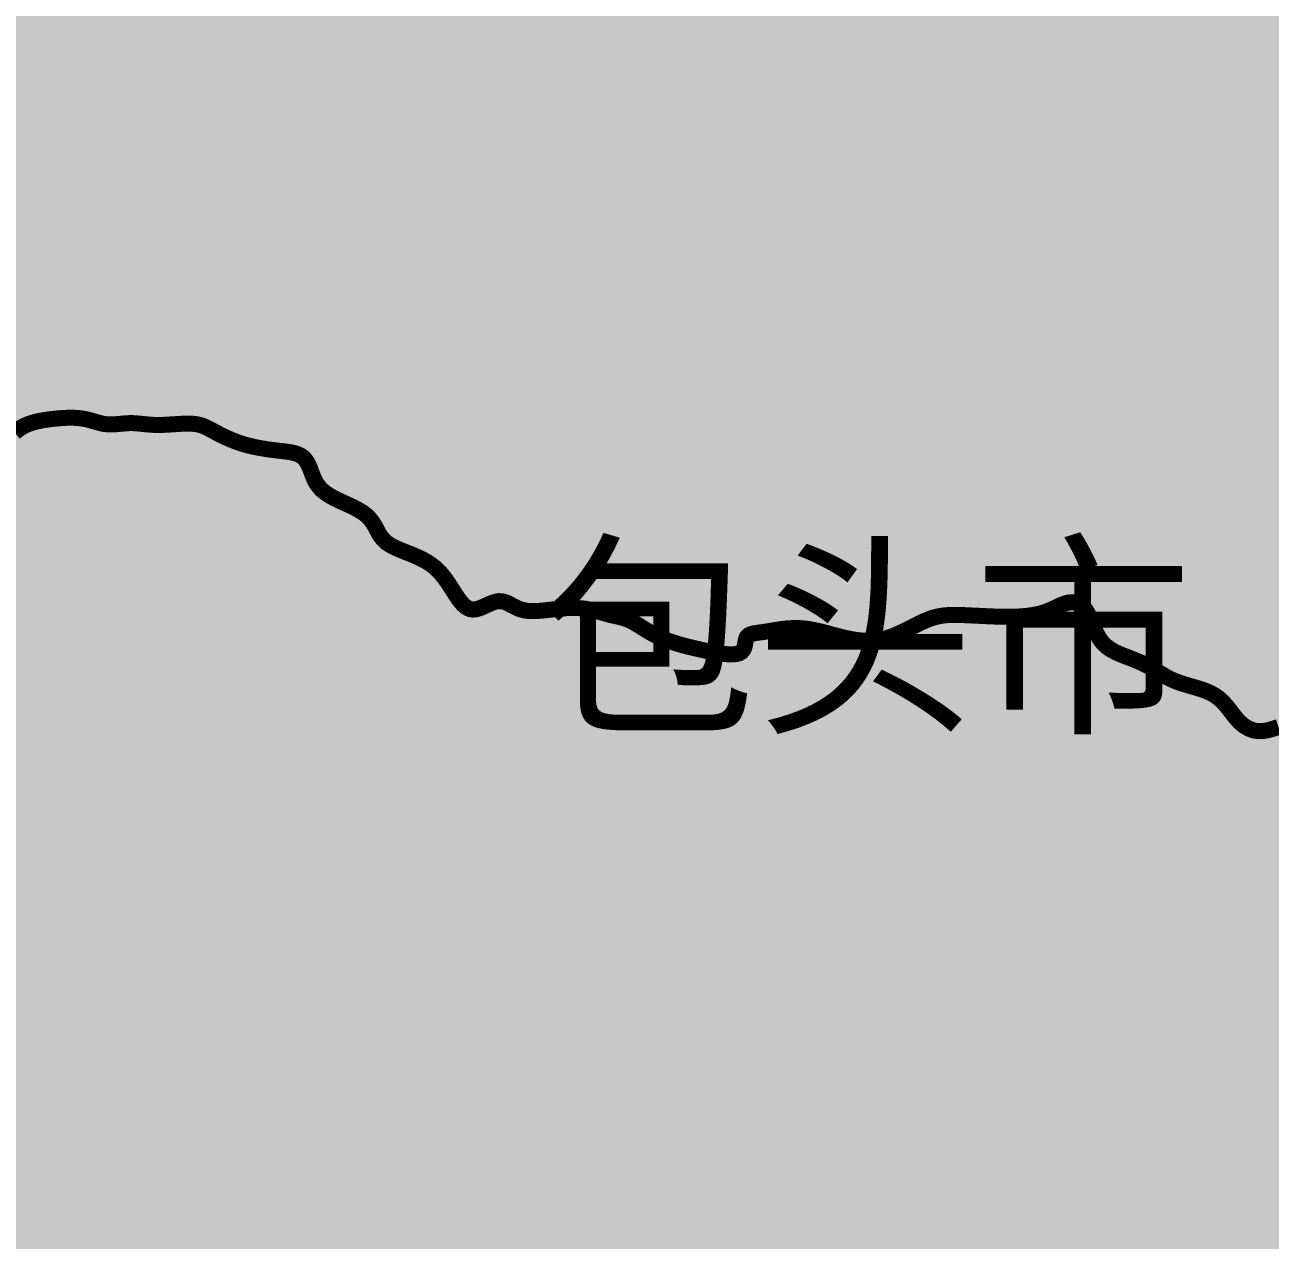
# Model space of a CAD drawing. Extents: x 13573007 to 21855834, y 2388446 to 8397471.
# Drawn here: x 18685699 to 19036554, y 5975531 to 6317948 of the extents above; entities that cross this region are included whole.
import ezdxf

# ---------------------------------------------------------------- set-up
doc = ezdxf.new("R2010")
doc.units = 0
doc.header["$MEASUREMENT"] = 0
for name, color, linetype in [('5黄河中游经济区', 30, 'CONTINUOUS'), ('河流', 140, 'CONTINUOUS'), ('注记', 7, 'CONTINUOUS'), ('首府点位', 240, 'CONTINUOUS')]:
    doc.layers.add(name, color=color, linetype=linetype)
doc.styles.get("Standard").update_dxf_attribs({"font": 'simhei.ttf'})

msp = doc.modelspace()

# ---------------------------------------------------------------- hatches: boundary and pattern name
at = {"layer": '5黄河中游经济区'}
msp.add_hatch(color=256, dxfattribs=at).paths.add_polyline_path([(17441418, 6608166), (17491377, 6421441), (17469907, 6391040), (17494084, 6337222), (17537918, 6288939), (17537470, 6239761), (17562518, 6229479), (17633438, 6269395), (17730176, 6269395), (17769009, 6242709), (17761468, 6211830), (17707593, 6149390), (17670600, 6116803), (17732392, 6080050), (17759629, 6051654), (17765166, 6032244), (17817428, 6014555), (17821263, 5983124), (17839687, 5938418), (17868615, 5934725), (17894664, 5890953), (17954730, 5886890), (17964823, 5908028), (17945843, 5954587), (18011319, 5969124), (18082371, 5951891), (18172129, 5988138), (18216213, 5983349), (18229630, 5914380), (18140377, 5795590), (18125999, 5739600), (18207776, 5656066), (18335813, 5680286), (18427086, 5713512), (18445116, 5839094), (18495260, 5940461), (18556109, 5962424), (18588892, 5899722), (18539650, 5832632), (18530244, 5767826), (18631545, 5733187), (18706245, 5672839), (18771038, 5666645), (18808787, 5688044), (18821745, 5724086), (18835267, 5744359), (18834140, 5790538), (18878650, 5837842), (18942316, 5921188), (19027898, 5952203), (19085793, 5990993), (19101380, 5963649), (19156731, 6011342), (19199039, 6013568), (19253580, 6112559), (19298029, 6110953), (19332810, 6136497), (19426799, 6150312), (19462045, 6188304), (19436707, 6251666), (19436129, 6325077), (19459748, 6335775), (19471708, 6394714), (19525868, 6434801), (19549862, 6409104), (19547463, 6354285), (19571458, 6346748), (19666751, 6398483), (19684576, 6381352), (19725367, 6415271), (19771185, 6420498), (19798950, 6498272), (19892873, 6526024), (19917210, 6474289), (19952732, 6431589), (19952344, 6396514), (19938501, 6386205), (19962658, 6341442), (20014227, 6332218), (20077468, 6347953), (20087364, 6379729), (20077246, 6428577), (20077789, 6488804), (20088917, 6502097), (20120130, 6489346), (20150258, 6419625), (20165729, 6414199), (20218123, 6485085), (20358372, 6566289), (20391861, 6599686), (20434724, 6617435), (20481262, 6622638), (20563927, 6703734), (20525563, 6810828), (20471781, 6896589), (20399236, 6853083), (20380975, 6865835), (20361713, 6899840), (20340162, 6955964), (20342619, 7032091), (20316258, 7081893), (20294160, 7095248), (20303415, 7137004), (20340938, 7114251), (20359950, 7118501), (20389718, 7103499), (20408480, 7125502), (20405978, 7159507), (20427949, 7188223), (20418736, 7233517), (20468726, 7265135), (20483340, 7291464), (20469989, 7309317), (20437259, 7299580), (20400313, 7275655), (20373254, 7316744), (20347303, 7357467), (20379139, 7416072), (20487024, 7544587), (20508097, 7555552), (20520748, 7541667), (20541013, 7517956), (20552026, 7530248), (20534405, 7627244), (20560502, 7684503), (20584576, 7716009), (20581089, 7826323), (20627706, 7992117), (20618365, 8016097), (20545074, 8085988), (20526603, 8084078), (20465716, 8030347), (20382916, 8021010), (20344400, 7999942), (20302991, 8027004), (20270792, 8131177), (20258109, 8151770), (20212215, 8172975), (20168113, 8154697), (20131002, 8171093), (20140145, 8199047), (20158163, 8231302), (20133667, 8293946), (20062289, 8281547), (20042529, 8250386), (20002192, 8200391), (19994662, 8185339), (20047370, 8175932), (20061084, 8149322), (20068976, 8111376), (20052911, 8073585), (20016574, 8013247), (19932493, 7815704), (19953006, 7791686), (19945387, 7750679), (19910808, 7737791), (19873298, 7719045), (19829928, 7678039), (19771319, 7663979), (19722088, 7676281), (19678717, 7695613), (19658204, 7646991), (19616599, 7527116), (19600775, 7486110), (19590811, 7445103), (19573815, 7408783), (19580848, 7376564), (19614255, 7356060), (19647075, 7382422), (19688688, 7386522), (19715648, 7385937), (19742022, 7370706), (19767809, 7361918), (19784220, 7380078), (19798286, 7405854), (19826505, 7422894), (19851034, 7424600), (19877408, 7424600), (19891474, 7416984), (19910229, 7407611), (19924295, 7399996), (19938361, 7382422), (19962390, 7370120), (19977043, 7354889), (19996383, 7337314), (20018069, 7317983), (20040340, 7302166), (20052648, 7286935), (20057337, 7269361), (20067222, 7246154), (20070153, 7229166), (20070739, 7215692), (20061361, 7205733), (20042606, 7202218), (20018577, 7198118), (20000994, 7195189), (19962899, 7209248), (19938283, 7202804), (19881432, 7196946), (19848612, 7184058), (19827512, 7172928), (19800552, 7169413), (19780626, 7150081), (19753079, 7133093), (19732566, 7125477), (19710295, 7113761), (19693776, 7102913), (19676888, 7079199), (19673372, 7054009), (19664580, 7038192), (19655789, 7021789), (19635276, 7010659), (19624726, 7001286), (19603627, 6984883), (19580990, 6971674), (19555789, 6962887), (19530587, 6960544), (19510074, 6961716), (19496008, 6962301), (19481356, 6954686), (19473736, 6937112), (19454982, 6914851), (19429194, 6889661), (19405164, 6871501), (19385237, 6853341), (19359449, 6845725), (19341867, 6845725), (19325456, 6846311), (19304357, 6850412), (19290291, 6859785), (19270950, 6867986), (19249851, 6879702), (19233441, 6893176), (19215858, 6898448), (19188898, 6893762), (19167213, 6877359), (19149630, 6853341), (19141425, 6821122), (19132991, 6780408), (19147057, 6751118), (19157606, 6735301), (19174603, 6720656), (19181636, 6708354), (19187497, 6698395), (19187497, 6683164), (19181636, 6670276), (19172259, 6659146), (19162295, 6645672), (19146471, 6636299), (19122441, 6627512), (19097825, 6611695), (19073796, 6594121), (19050939, 6577133), (19002293, 6517966), (18967128, 6499806), (18926688, 6485747), (18893281, 6465243), (18852619, 6450502), (18820168, 6452626), (18763318, 6454969), (18726394, 6456726), (18684196, 6457898), (18654305, 6460241), (18625587, 6453212), (18579872, 6436223), (18523608, 6415134), (18455036, 6381157), (18420572, 6364432), (18382361, 6340151), (18363020, 6328434), (18350126, 6329020), (18335474, 6334878), (18324924, 6336636), (18311444, 6340151), (18301014, 6359023), (18288120, 6374840), (18262332, 6374840), (18232441, 6377769), (18178521, 6383627), (18159180, 6392414), (18128118, 6411746), (18098227, 6428149), (18058959, 6446309), (18034930, 6451581), (18010314, 6459782), (17996248, 6477357), (17984526, 6498446), (17952878, 6509576), (17926504, 6519535), (17899544, 6531837), (17879617, 6537109), (17845038, 6547068), (17812664, 6550096), (17771060, 6549510), (17748793, 6547167), (17731800, 6548924), (17689024, 6553611), (17648114, 6561816), (17610503, 6570013), (17571829, 6576457), (17530224, 6587002), (17497410, 6594617), (17475143, 6602233), (17454633, 6608677), (17439398, 6615706)])
at = {"layer": '首府点位', "linetype": 'Continuous'}
msp.add_hatch(color=256, dxfattribs=at).paths.add_polyline_path([(18900507, 6188527, 1.0000223), (18948032, 6188527, 1.0000223)])

# ---------------------------------------------------------------- linework, layer by layer
at = {"layer": '河流', "linetype": 'Continuous', "const_width": 4512, "flags": 128}
msp.add_lwpolyline([(19038921, 6120124), (19037805, 6119744), (19036683, 6119402), (19035573, 6119132), (19034495, 6118969), (19033462, 6118939), (19032477, 6119042), (19031537, 6119271), (19030641, 6119618), (19029786, 6120077), (19028970, 6120640), (19028192, 6121300), (19027448, 6122050), (19026735, 6122879), (19026035, 6123767), (19025329, 6124690), (19024597, 6125625), (19023820, 6126547), (19022978, 6127433), (19022051, 6128260), (19021019, 6129002), (19019872, 6129645), (19018629, 6130199), (19017317, 6130682), (19015966, 6131114), (19014601, 6131514), (19013253, 6131898), (19011948, 6132287), (19010713, 6132699), (19009572, 6133147), (19008517, 6133627), (19007536, 6134130), (19006618, 6134646), (19005749, 6135166), (19004917, 6135681), (19004110, 6136182), (19003315, 6136659), (19002521, 6137105), (19001723, 6137524), (19000914, 6137920), (19000089, 6138298), (18999244, 6138664), (18998373, 6139023), (18997471, 6139379), (18996533, 6139739), (18995557, 6140109), (18994558, 6140502), (18993553, 6140935), (18992558, 6141422), (18991593, 6141980), (18990674, 6142623), (18989819, 6143367), (18989046, 6144228), (18988366, 6145212), (18987766, 6146292), (18987228, 6147432), (18986734, 6148595), (18986264, 6149747), (18985801, 6150849), (18985325, 6151867), (18984818, 6152765), (18984266, 6153513), (18983672, 6154114), (18983042, 6154577), (18982385, 6154910), (18981707, 6155124), (18981016, 6155228), (18980318, 6155231), (18979622, 6155141), (18978931, 6154971), (18978240, 6154732), (18977541, 6154439), (18976825, 6154107), (18976085, 6153751), (18975311, 6153384), (18974496, 6153021), (18973632, 6152677), (18972710, 6152364), (18971725, 6152085), (18970669, 6151840), (18969536, 6151632), (18968321, 6151461), (18967018, 6151328), (18965619, 6151235), (18964119, 6151181), (18962518, 6151168), (18960837, 6151188), (18959104, 6151235), (18957348, 6151302), (18955596, 6151382), (18953876, 6151466), (18952216, 6151548), (18950643, 6151621), (18949178, 6151677), (18947807, 6151703), (18946508, 6151685), (18945259, 6151610), (18944040, 6151466), (18942828, 6151238), (18941601, 6150913), (18940338, 6150477), (18939023, 6149926), (18937659, 6149282), (18936256, 6148579), (18934823, 6147848), (18933369, 6147121), (18931904, 6146430), (18930437, 6145807), (18928977, 6145284), (18927531, 6144887), (18926095, 6144613), (18924663, 6144455), (18923230, 6144404), (18921788, 6144452), (18920331, 6144591), (18918854, 6144812), (18917350, 6145108), (18915816, 6145467), (18914257, 6145870), (18912681, 6146293), (18911097, 6146714), (18909513, 6147111), (18907937, 6147460), (18906378, 6147739), (18904843, 6147925), (18903341, 6148002), (18901880, 6147984), (18900464, 6147890), (18899103, 6147739), (18897801, 6147553), (18896567, 6147349), (18895407, 6147148), (18894328, 6146970), (18893335, 6146828), (18892433, 6146709), (18891625, 6146592), (18890913, 6146458), (18890299, 6146287), (18889788, 6146058), (18889382, 6145753), (18889083, 6145351), (18888887, 6144842), (18888758, 6144249), (18888652, 6143609), (18888525, 6142954), (18888334, 6142319), (18888035, 6141738), (18887583, 6141246), (18886936, 6140876), (18886062, 6140655), (18884982, 6140571), (18883728, 6140607), (18882334, 6140745), (18880832, 6140964), (18879257, 6141248), (18877639, 6141577), (18876014, 6141933), (18874409, 6142301), (18872835, 6142681), (18871298, 6143077), (18869804, 6143495), (18868360, 6143937), (18866972, 6144408), (18865645, 6144912), (18864387, 6145453), (18863201, 6146032), (18862085, 6146637), (18861032, 6147252), (18860039, 6147862), (18859098, 6148452), (18858207, 6149005), (18857359, 6149507), (18856549, 6149942), (18855771, 6150299), (18855018, 6150588), (18854282, 6150823), (18853554, 6151020), (18852826, 6151191), (18852089, 6151352), (18851337, 6151518), (18850559, 6151702), (18849750, 6151915), (18848910, 6152150), (18848041, 6152398), (18847146, 6152648), (18846225, 6152890), (18845282, 6153113), (18844318, 6153307), (18843336, 6153462), (18842337, 6153570), (18841320, 6153633), (18840284, 6153654), (18839229, 6153638), (18838154, 6153589), (18837056, 6153511), (18835936, 6153409), (18834793, 6153286), (18833626, 6153148), (18832448, 6153011), (18831269, 6152890), (18830103, 6152802), (18828961, 6152764), (18827857, 6152791), (18826802, 6152901), (18825809, 6153110), (18824886, 6153426), (18824021, 6153817), (18823200, 6154246), (18822407, 6154673), (18821626, 6155058), (18820842, 6155363), (18820039, 6155548), (18819203, 6155575), (18818321, 6155418), (18817404, 6155117), (18816464, 6154722), (18815514, 6154287), (18814569, 6153865), (18813641, 6153508), (18812745, 6153268), (18811892, 6153198), (18811094, 6153338), (18810345, 6153675), (18809638, 6154183), (18808964, 6154837), (18808314, 6155611), (18807681, 6156478), (18807056, 6157413), (18806431, 6158391), (18805797, 6159387), (18805144, 6160389), (18804460, 6161384), (18803733, 6162362), (18802953, 6163311), (18802108, 6164220), (18801186, 6165077), (18800177, 6165871), (18799075, 6166595), (18797901, 6167252), (18796681, 6167852), (18795443, 6168402), (18794213, 6168910), (18793019, 6169386), (18791886, 6169837), (18790841, 6170272), (18789907, 6170698), (18789077, 6171124), (18788342, 6171559), (18787692, 6172010), (18787116, 6172486), (18786605, 6172995), (18786147, 6173545), (18785732, 6174144), (18785348, 6174798), (18784975, 6175498), (18784589, 6176230), (18784168, 6176983), (18783690, 6177744), (18783131, 6178501), (18782468, 6179242), (18781680, 6179953), (18780753, 6180627), (18779708, 6181264), (18778579, 6181870), (18777398, 6182451), (18776196, 6183011), (18775005, 6183555), (18773857, 6184089), (18772785, 6184618), (18771814, 6185148), (18770943, 6185685), (18770164, 6186239), (18769471, 6186818), (18768857, 6187430), (18768314, 6188083), (18767835, 6188786), (18767412, 6189546), (18767037, 6190368), (18766694, 6191231), (18766362, 6192113), (18766024, 6192990), (18765662, 6193838), (18765256, 6194633), (18764789, 6195352), (18764241, 6195971), (18763598, 6196474), (18762863, 6196869), (18762044, 6197177), (18761147, 6197413), (18760180, 6197595), (18759150, 6197742), (18758064, 6197869), (18756930, 6197996), (18755755, 6198137), (18754548, 6198297), (18753318, 6198480), (18752075, 6198689), (18750828, 6198927), (18749586, 6199197), (18748358, 6199502), (18747154, 6199844), (18745982, 6200227), (18744848, 6200642), (18743754, 6201082), (18742706, 6201539), (18741708, 6202003), (18740763, 6202468), (18739876, 6202925), (18739051, 6203365), (18738287, 6203780), (18737567, 6204166), (18736867, 6204517), (18736166, 6204828), (18735439, 6205093), (18734665, 6205308), (18733821, 6205467), (18732884, 6205565), (18731840, 6205601), (18730703, 6205584), (18729499, 6205531), (18728249, 6205455), (18726980, 6205371), (18725713, 6205293), (18724474, 6205236), (18723284, 6205213), (18722164, 6205236), (18721109, 6205296), (18720109, 6205380), (18719156, 6205477), (18718240, 6205574), (18717352, 6205659), (18716482, 6205719), (18715622, 6205741), (18714763, 6205719), (18713907, 6205661), (18713055, 6205583), (18712208, 6205499), (18711371, 6205423), (18710543, 6205370), (18709728, 6205354), (18708927, 6205389), (18708142, 6205486), (18707368, 6205635), (18706602, 6205824), (18705837, 6206038), (18705070, 6206266), (18704296, 6206492), (18703510, 6206704), (18702707, 6206889), (18701882, 6207035), (18701031, 6207142), (18700149, 6207213), (18699230, 6207248), (18698270, 6207251), (18697263, 6207222), (18696206, 6207165), (18695092, 6207080), (18693922, 6206969), (18692713, 6206829), (18691488, 6206656), (18690267, 6206445), (18689074, 6206193), (18687930, 6205896), (18686857, 6205549), (18685878, 6205148), (18685007, 6204692), (18684226, 6204188), (18683508, 6203647), (18682829, 6203080)], dxfattribs=at)

# ---------------------------------------------------------------- texts
at = {"layer": '注记', "linetype": 'Continuous', "insert": (18830058, 6167927), "char_height": 45125, "attachment_point": 1}
msp.add_mtext('{\\fSimSun|b0|i0|c134|p54;包头市}', dxfattribs=at)

doc.saveas('drawing.dxf')
